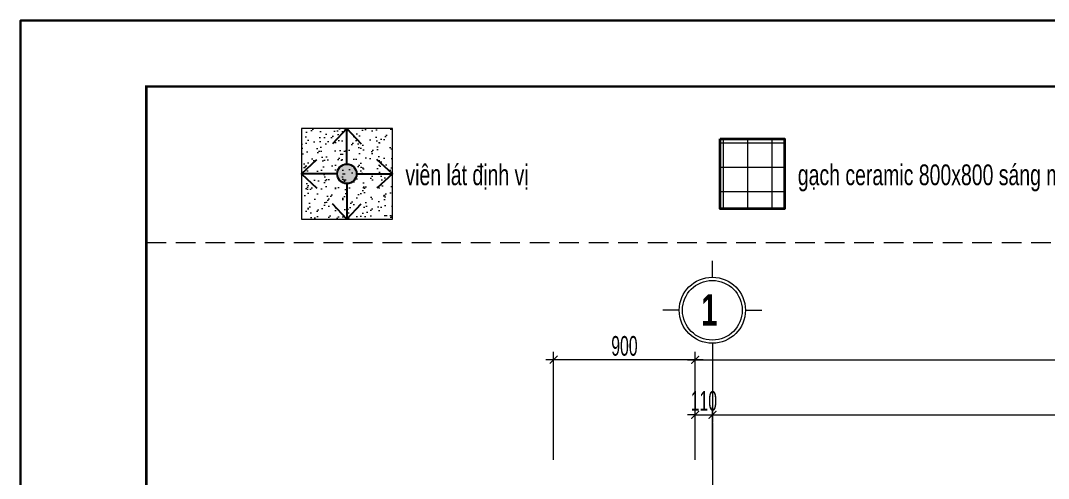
# Model space of a CAD drawing. Header units: millimetres. Extents: x 1336014 to 2939047, y -333549 to -60566.
# Drawn here: x 1473209 to 1479744, y -114537 to -111623 of the extents above; entities that cross this region are included whole.
import ezdxf

# ---------------------------------------------------------------- set-up
doc = ezdxf.new("R2010")
doc.units = ezdxf.units.MM
doc.header["$MEASUREMENT"] = 0
doc.linetypes.add('$1$HIDDEN', pattern=[0.375, 0.25, -0.125])
doc.linetypes.add('CENTER2', pattern=[1.125, 0.75, -0.125, 0.125, -0.125])
for name, color, linetype, lineweight in [('01.Cut', 255, 'Continuous', 35), ('03.Manh', 251, 'Continuous', 13), ('05.Text', 253, 'Continuous', 18), ('08.Dim', 156, 'Continuous', 15), ('09.Hatch', 250, 'Continuous', 5), ('10.truc', 250, 'CENTER2', 20), ('11.Khung bo', 32, 'Continuous', 50), ('12.Khung', 36, 'Continuous', 25), ('CA.thay 145', 145, 'Continuous', 18)]:
    doc.layers.add(name, color=color, linetype=linetype, lineweight=lineweight)
for name, color, linetype in [('diemnhan', 10, 'Continuous'), ('HACH', 250, 'Continuous'), ('text', 7, 'Continuous')]:
    doc.layers.add(name, color=color, linetype=linetype)
doc.layers.add('Tpl_Bound', color=1, linetype='Continuous', plot=False)
doc.styles.add('AVANTHB', font='')
doc.styles.add('TT5_Text Dim', font='hoatbif.shx', dxfattribs={"width": 0.6})
doc.styles.get('AVANTHB').set_extended_font_data('.VnAvantH', bold=True)
doc.dimstyles.new('TT5_Dim 1-50', dxfattribs={"dimscale": 50, "dimtxt": 2.5, "dimasz": 1, "dimexe": 1, "dimexo": 0.5, "dimgap": 0.5, "dimtad": 1, "dimdec": 0, "dimzin": 0, "dimdsep": 46, "dimtxsty": 'TT5_Text Dim', "dimblk": 'ARCHTICK', "dimcen": 0, "dimdle": 1, "dimclrd": 256, "dimclre": 256, "dimclrt": 1, "dimadec": 0, "dimazin": 0, "dimtfac": 0.015, "dimtdec": 0, "dimtix": 1, "dimtmove": 2, "dimatfit": 3, "dimldrblk": 'DOT', "dimfxl": 1, "dimtolj": 1, "dimtzin": 0, "dimlwd": -1, "dimlwe": -1, "dimarcsym": 1})

# ---------------------------------------------------------------- blocks, each defined once
blk = doc.blocks.new('100')
at = {"layer": '11.Khung bo', "const_width": 26.7}
blk.add_lwpolyline([(1860913, -945240), (1860913, -916940), (1896063, -916940), (1896063, -945240)], close=True, dxfattribs=at)
blk.add_lwpolyline([(1860913, -945240), (1860913, -916940), (1896063, -916940), (1896063, -945240)], close=True, dxfattribs=at)
blk.add_lwpolyline([(1860913, -945240), (1860913, -916940), (1896063, -916940), (1896063, -945240)], close=True, dxfattribs=at)
at = {"layer": '12.Khung'}
blk.add_lwpolyline([(1901579, -945940), (1901579, -916240), (1859580, -916240), (1859580, -945940)], close=True, dxfattribs=at)
blk.add_lwpolyline([(1901579, -945940), (1901579, -916240), (1859580, -916240), (1859580, -945940)], close=True, dxfattribs=at)
blk.add_lwpolyline([(1901579, -945940), (1901579, -916240), (1859580, -916240), (1859580, -945940)], close=True, dxfattribs=at)
blk = doc.blocks.new('DANHTRUC')
for p, q in [((980383, -947347), (980383, -947137)), ((979963, -947767), (979753, -947767)), ((980803, -947767), (981013, -947767)), ((980383, -948187), (980383, -948397))]:
    blk.add_line(p, q)
for radius in [420, 380]:
    blk.add_circle((980383, -947767), radius)
blk = doc.blocks.new('_ARCHTICK')
at = {"const_width": 0.15}
blk.add_lwpolyline([(-0.5, -0.5), (0.5, 0.5)], dxfattribs=at)
blk = doc.blocks.new('*D639')
at = {"layer": '08.Dim', "transparency": 16777216}
for p, q in [((1477608.1, -114419.4), (1477608.1, -114081.9)), ((1483628.1, -114419.4), (1483628.1, -114081.9)), ((1477558.1, -114131.9), (1483678.1, -114131.9))]:
    blk.add_line(p, q, dxfattribs=at)
at = {"layer": 'Defpoints', "color": 0, "transparency": 16777216}
for p in [(1483628.1, -114131.9), (1477608.1, -114444.4), (1483628.1, -114444.4)]:
    blk.add_point(p, dxfattribs=at)
at = {"layer": '08.Dim', "transparency": 16777216, "xscale": 50, "yscale": 50, "zscale": 50, "rotation": 180}
blk.add_blockref('_ARCHTICK', (1477608.1, -114131.9), dxfattribs=at)
at = {"layer": '08.Dim', "transparency": 16777216, "xscale": 50, "yscale": 50, "zscale": 50}
blk.add_blockref('_ARCHTICK', (1483628.1, -114131.9), dxfattribs=at)
at = {"layer": '08.Dim', "color": 1, "transparency": 16777216, "insert": (1480618.1, -114044.4), "char_height": 125, "attachment_point": 5, "style": 'TT5_Text Dim'}
blk.add_mtext('\\A1;6020', dxfattribs=at)
blk = doc.blocks.new('_DOT')
blk.add_line((-0.5, 0), (-1, 0))
at = {"const_width": 0.5}
blk.add_lwpolyline([(-0.25, 0, 1), (0.25, 0, 1)], format="xyb", close=True, dxfattribs=at)
blk = doc.blocks.new('*D642')
at = {"layer": '08.Dim', "transparency": 16777216}
for p, q in [((1477498.1, -114419.4), (1477498.1, -114081.9)), ((1477608.1, -114419.4), (1477608.1, -114081.9)), ((1477498.1, -114131.9), (1477448.1, -114131.9)), ((1477498.1, -114131.9), (1477608.1, -114131.9)), ((1477608.1, -114131.9), (1477658.1, -114131.9))]:
    blk.add_line(p, q, dxfattribs=at)
at = {"layer": 'Defpoints', "color": 0, "transparency": 16777216}
for p in [(1477608.1, -114131.9), (1477498.1, -114444.4), (1477608.1, -114444.4)]:
    blk.add_point(p, dxfattribs=at)
at = {"layer": '08.Dim', "transparency": 16777216, "xscale": 50, "yscale": 50, "zscale": 50}
blk.add_blockref('_ARCHTICK', (1477498.1, -114131.9), dxfattribs=at)
at = {"layer": '08.Dim', "transparency": 16777216, "xscale": 50, "yscale": 50, "zscale": 50, "rotation": 180}
blk.add_blockref('_ARCHTICK', (1477608.1, -114131.9), dxfattribs=at)
at = {"layer": '08.Dim', "color": 1, "transparency": 16777216, "insert": (1477553.1, -114044.4), "char_height": 125, "attachment_point": 5, "style": 'TT5_Text Dim'}
blk.add_mtext('\\A1;110', dxfattribs=at)
blk = doc.blocks.new('*D644')
at = {"layer": '08.Dim', "transparency": 16777216}
for p, q in [((1477498.1, -114419.4), (1477498.1, -113731.9)), ((1492498.1, -114419.4), (1492498.1, -113731.9)), ((1477448.1, -113781.9), (1492548.1, -113781.9))]:
    blk.add_line(p, q, dxfattribs=at)
at = {"layer": 'Defpoints', "color": 0, "transparency": 16777216}
for p in [(1492498.1, -113781.9), (1477498.1, -114444.4), (1492498.1, -114444.4)]:
    blk.add_point(p, dxfattribs=at)
at = {"layer": '08.Dim', "transparency": 16777216, "xscale": 50, "yscale": 50, "zscale": 50, "rotation": 180}
blk.add_blockref('_ARCHTICK', (1477498.1, -113781.9), dxfattribs=at)
at = {"layer": '08.Dim', "transparency": 16777216, "xscale": 50, "yscale": 50, "zscale": 50}
blk.add_blockref('_ARCHTICK', (1492498.1, -113781.9), dxfattribs=at)
at = {"layer": '08.Dim', "color": 1, "transparency": 16777216, "insert": (1485698.1, -113694.4), "char_height": 125, "attachment_point": 5, "style": 'TT5_Text Dim'}
blk.add_mtext('\\A1;15000', dxfattribs=at)
blk = doc.blocks.new('*D614')
at = {"layer": '08.Dim', "transparency": 16777216}
for p, q in [((1476598.1, -114419.4), (1476598.1, -113731.9)), ((1477498.1, -114419.4), (1477498.1, -113731.9)), ((1477548.1, -113781.9), (1476548.1, -113781.9))]:
    blk.add_line(p, q, dxfattribs=at)
at = {"layer": 'Defpoints', "color": 0, "transparency": 16777216}
for p in [(1476598.1, -113781.9), (1476598.1, -114444.4), (1477498.1, -114444.4)]:
    blk.add_point(p, dxfattribs=at)
at = {"layer": '08.Dim', "transparency": 16777216, "xscale": 50, "yscale": 50, "zscale": 50, "rotation": 180}
blk.add_blockref('_ARCHTICK', (1476598.1, -113781.9), dxfattribs=at)
at = {"layer": '08.Dim', "transparency": 16777216, "xscale": 50, "yscale": 50, "zscale": 50}
blk.add_blockref('_ARCHTICK', (1477498.1, -113781.9), dxfattribs=at)
at = {"layer": '08.Dim', "color": 1, "transparency": 16777216, "insert": (1477048.1, -113694.4), "char_height": 125, "attachment_point": 5, "style": 'TT5_Text Dim'}
blk.add_mtext('\\A1;900', dxfattribs=at)
blk = doc.blocks.new('µhadfasdgasdfsfsd')
at = {"layer": 'diemnhan'}
blk.add_hatch(color=256, dxfattribs=at).paths.add_polyline_path([(0, -80.3, 1), (0, 80.3, 1)])
at = {"layer": 'HACH', "lineweight": 5}
h = blk.add_hatch(dxfattribs=at)
h.set_pattern_fill('AR-SAND', color=256, scale=59.99616, angle=270, style=0)
h.set_pattern_definition([(307.5, (1940288.48, 4525947.75), (115.6020276, 3.7793596), [0, -91.1941636, 0, -101.9934724, 0, -97.4937604]), (277.5, (1940288.48, 4525947.75), (169.3179276, -106.179807), [0, -49.1968514, 0, -82.1947395, 0, -31.4979841]), (237.5, (1940288.48, 4526021.55), (0.3395215, -186.8365542), [0, -29.9980801, 0, -107.9930884, 0, -140.9909766]), (227.5, (1940288.48, 4526021.55), (52.657164, -180.3560535), [0, -14.99904, 0, -70.795469, 0, -80.9948163])])
h.paths.add_polyline_path([(-375, -375), (375, -375), (375, 375), (-375, 375)])
at = {"layer": 'CA.thay 145'}
blk.add_lwpolyline([(-375, -375), (375, -375), (375, 375), (-375, 375)], close=True, dxfattribs=at)
at = {"layer": 'diemnhan'}
for points in [[(0, 80.3), (0, 375), (-118.2, 247.2)], [(0, 80.3), (0, 375), (118.2, 247.2)], [(-80.3, 0), (-375, 0), (-247.2, 118.2)], [(80.3, 0), (375, 0), (247.2, 118.2)], [(-80.3, 0), (-375, 0), (-247.2, -118.2)], [(0, -80.3), (0, -375), (-118.2, -247.2)], [(0, -80.3), (0, -375), (118.2, -247.2)], [(80.3, 0), (375, 0), (247.2, -118.2)]]:
    blk.add_lwpolyline(points, dxfattribs=at)
blk.add_circle((0, 0), 80.3, dxfattribs=at)

msp = doc.modelspace()

# ---------------------------------------------------------------- hatches: boundary and pattern name
at = {"layer": '09.Hatch'}
h = msp.add_hatch(dxfattribs=at)
h.set_pattern_fill('_USER', color=256, scale=154.320988, double=1, pattern_type=0)
h.set_pattern_definition([(0, (639561.37, -285241.12), (0, 154.320988), []), (90, (639561.37, -285241.12), (-154.320988, 9e-15), [])])
h.paths.add_polyline_path([(1477657.5, -112375.4), (1478066.3, -112375.4), (1478066.3, -112822.1), (1477657.5, -112822.1)])

# ---------------------------------------------------------------- linework, layer by layer
at = {"layer": '01.Cut'}
msp.add_lwpolyline([(1477657.5, -112375.4), (1478066.3, -112375.4), (1478066.3, -112822.1), (1477657.5, -112822.1)], close=True, dxfattribs=at)
at = {"layer": '05.Text', "color": 6, "linetype": '$1$HIDDEN', "ltscale": 500}
msp.add_line((1474009.1, -113036.7), (1495099, -113036.7), dxfattribs=at)
at = {"layer": '10.truc'}
msp.add_line((1477607.1, -113781.9), (1477607.1, -129023), dxfattribs=at)
at = {"layer": 'Tpl_Bound', "color": 1}
msp.add_lwpolyline([(1473209.2, -129443), (1473209.2, -111623.2), (1498408.9, -111623.2), (1498408.9, -129443)], close=True, dxfattribs=at)

# ---------------------------------------------------------------- block references
at = {"layer": '03.Manh', "xscale": 0.771604938271614, "yscale": 0.771604938271614, "zscale": 0.771604938271614}
msp.add_blockref('µhadfasdgasdfsfsd', (1475283.7, -112598.7), dxfattribs=at)
at = {"layer": '05.Text'}
for name, p, xscale, yscale, zscale in [('100', (357461.4, 438120.9), 0.6, 0.6, 0.6), ('DANHTRUC', (987415.5, 360416.4), 0.5, 0.5, 0.5)]:
    msp.add_blockref(name, p, dxfattribs=dict(at, xscale=xscale, yscale=yscale, zscale=zscale))

# ---------------------------------------------------------------- texts
at = {"layer": '05.Text', "style": 'AVANTHB', "width": 0.7}
msp.add_text('1', height=200, dxfattribs=at).set_placement((1477536.3, -113564.6))
at = {"layer": 'text', "style": 'TT5_Text Dim', "width": 0.7}
for s, p in [('viªn l¸t ®Þnh vÞ', (1475656, -112671)), ('g¹ch ceramic 800x800 s¸ng mµu', (1478150.4, -112671))]:
    msp.add_text(s, height=132, dxfattribs=at).set_placement(p)

# ---------------------------------------------------------------- dimensions: what is measured, and where the dimension line sits
at = {"layer": '08.Dim'}
for base, p1, p2, picture, middle in [((1476598.1, -113781.9), (1477498.1, -114444.4), (1476598.1, -114444.4), '*D614', (1477048.1, -113694.4)), ((1477608.1, -114131.9), (1477498.1, -114444.4), (1477608.1, -114444.4), '*D642', (1477553.1, -114044.4)), ((1483628.1, -114131.9), (1477608.1, -114444.4), (1483628.1, -114444.4), '*D639', (1480618.1, -114044.4))]:
    dim = msp.add_linear_dim(base=base, p1=p1, p2=p2, dimstyle='TT5_Dim 1-50', dxfattribs=at)
    dim.commit()
    dim.dimension.update_dxf_attribs({"geometry": picture, "text_midpoint": middle})
dim = msp.add_linear_dim(base=(1492498.1, -113781.9), p1=(1477498.1, -114444.4), p2=(1492498.1, -114444.4), dimstyle='TT5_Dim 1-50', dxfattribs=at)
dim.commit()
dim.dimension.update_dxf_attribs({"geometry": '*D644', "text_midpoint": (1485698.1, -113694.4), "dimtype": 160})

doc.saveas('drawing.dxf')
